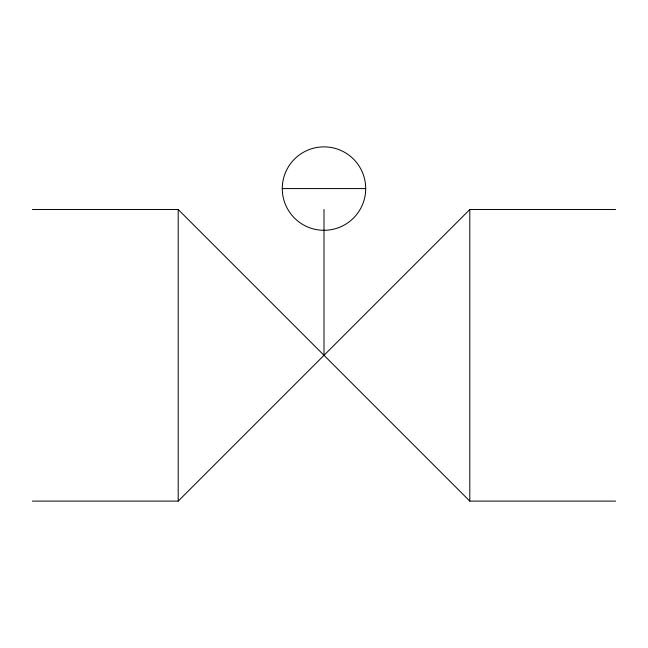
<?xml version="1.0" encoding="UTF-8"?>
<svg xmlns="http://www.w3.org/2000/svg" width="648" height="648" viewBox="0 0 648 648"><rect width="100%" height="100%" fill="white"/><g stroke="black" fill="none" stroke-linecap="round" stroke-linejoin="round"><path stroke-width="0.97" d="M32.4 501.107L178.2 501.107L469.8 209.506L615.6 209.506M282.277 188.584L365.707 188.584A41.715 41.715 0 0 0 303.134 152.458A41.715 41.715 0 0 0 303.134 224.71A41.715 41.715 0 0 0 365.707 188.584M32.4 209.506L178.2 209.506L469.8 501.107L615.6 501.107M469.8 209.506L469.8 501.107M323.992 209.442L323.992 355.242M178.2 209.506L178.2 501.107"/></g></svg>
